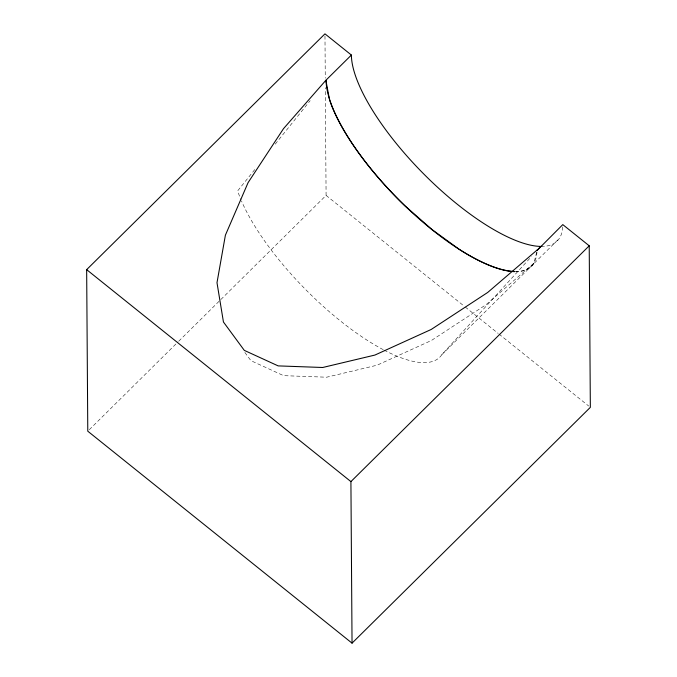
<?xml version="1.0" encoding="UTF-8"?>
<svg xmlns="http://www.w3.org/2000/svg" width="677" height="677" viewBox="0 0 677 677"><rect width="100%" height="100%" fill="white"/><g stroke="black" fill="none" stroke-linecap="round" stroke-linejoin="round"><path stroke-width="0.51" stroke-dasharray="3.38 2.54" d="M536.666 252.259L533.781 263.7A142.339 47.72 45.3 0 1 515.705 271.68M254.789 169.563L237.644 190.889A142.339 47.72 45.3 0 0 241.105 200.045M275.226 144.142L310.168 100.678M384.13 350.144A142.339 47.72 45.3 0 0 441.844 354.672L531.453 256.583M89.288 429.709L177.992 341.936M178.745 341.191L220.093 300.275M220.837 299.539L326.086 195.399L325.332 87.697M441.844 354.672L559.304 238.439M533.535 263.497L486.027 304.718L431.418 340.48L377.055 365.208L326.644 377.207L283.621 375.659L250.922 360.672L244.812 352.37M326.086 195.399L464.388 306.326M465.217 306.986L498.145 333.397M498.966 334.057L588.702 406.031M324.977 35.966L325.265 78.194M562.739 226.947A142.339 47.72 45.3 0 1 543.284 246.377M536.963 252.005A142.339 47.72 45.3 0 1 515.451 271.485M383.233 349.67A142.339 47.72 45.3 0 1 241.511 201.001"/><path stroke-width="1.02" d="M542.269 246.42A142.339 47.72 45.3 0 1 424.361 174.59A142.339 47.72 45.3 0 1 351.388 55.049L324.96 33.85L86.656 269.649L87.782 431.198L352.04 643.15L590.344 407.351L589.218 245.802L562.79 224.612L537.149 250.355L540.652 246.513M351.388 55.049L325.865 80.301L283.502 128.664L248.087 182.629L225.399 235.173L216.995 282.707L223.444 322.007L244.304 350.373L278.162 365.893L322.701 367.493L374.889 355.07L431.173 329.479L487.711 292.447L537.267 249.864M352.04 643.15L350.914 481.601L589.218 245.802M86.656 269.649L350.914 481.601M325.865 80.301L329.581 99.917A142.339 47.72 45.3 0 0 410.533 211.131A142.339 47.72 45.3 0 0 514.638 271.663M326.111 80.495A142.339 47.72 45.3 0 0 404.888 205.749L432.019 229.545L459.116 249.246A142.339 47.72 45.3 0 0 514.393 271.46"/></g></svg>
